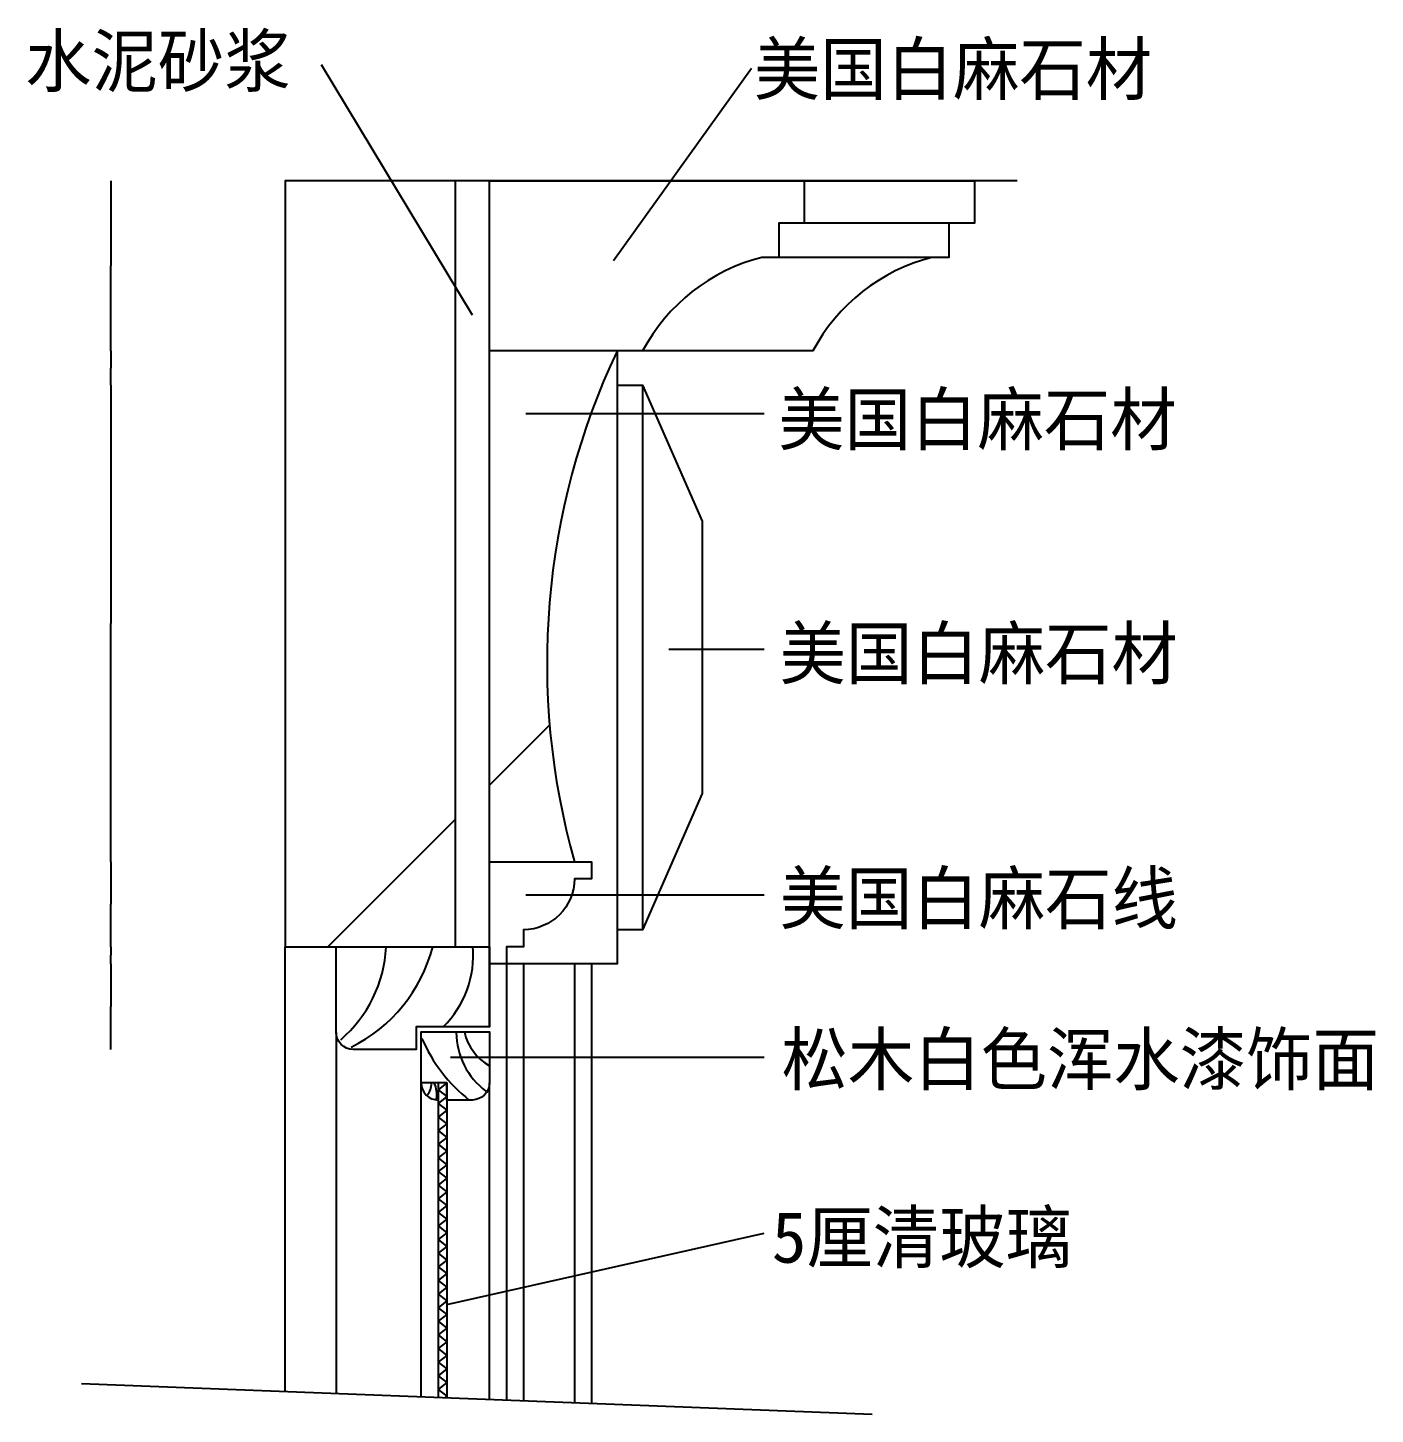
# Model space of a CAD drawing. Header units: metres. Extents: x 186 to 5383, y 145 to 6983.
# Drawn here: x 3698 to 5282, y 3502 to 5131 of the extents above; entities that cross this region are included whole.
import ezdxf

# ---------------------------------------------------------------- set-up
doc = ezdxf.new("R2010")
doc.units = ezdxf.units.M
for name, color, linetype in [('2', 2, 'Continuous'), ('3', 3, 'Continuous'), ('4', 4, 'Continuous'), ('7', 7, 'Continuous'), ('BH', 3, 'Continuous'), ('DIM', 3, 'Continuous'), ('TEXT', 3, 'Continuous')]:
    doc.layers.add(name, color=color, linetype=linetype)
doc.dimstyles.get("Standard").update_dxf_attribs({"dimtxt": 2.5, "dimasz": 2.5, "dimexe": 1.25, "dimexo": 0.625, "dimtad": 1, "dimcen": 2.5, "dimazin": 3, "dimtfac": 1, "dimtmove": 0, "dimatfit": 3})

# ---------------------------------------------------------------- blocks, each defined once
blk = doc.blocks.new('*D65')
for p, q in [((3796.07, 4710.92), (3796.07, 4430.92)), ((3795.82, 4430.92), (3795.57, 4430.92)), ((3796.07, 4150.92), (3796.07, 4430.92)), ((3796.07, 4430.92), (3796.07, 4430.92)), ((3796.32, 4430.92), (3796.57, 4430.92))]:
    blk.add_line(p, q)
at = {"layer": 'Defpoints'}
for p in [(3796.07, 4710.92), (3796.07, 4430.92), (3796.07, 4150.92)]:
    blk.add_point(p, dxfattribs=at)
at = {"layer": 'DIM', "insert": (3796.07, 4432.045), "char_height": 1, "attachment_point": 5}
blk.add_mtext('280', dxfattribs=at)
blk = doc.blocks.new('*D66')
for p, q in [((3796.07, 4150.92), (3796.07, 4100.92)), ((3795.82, 4100.92), (3795.57, 4100.92)), ((3796.07, 4050.92), (3796.07, 4100.92)), ((3796.07, 4100.92), (3796.07, 4100.92)), ((3796.32, 4100.92), (3796.57, 4100.92))]:
    blk.add_line(p, q)
at = {"layer": 'Defpoints'}
for p in [(3796.07, 4150.92), (3796.07, 4100.92), (3796.07, 4050.92)]:
    blk.add_point(p, dxfattribs=at)
at = {"layer": 'DIM', "insert": (3796.07, 4102.045), "char_height": 1, "attachment_point": 5}
blk.add_mtext('50', dxfattribs=at)
blk = doc.blocks.new('*D67')
for p, q in [((3795.82, 4040.92), (3795.57, 4040.92)), ((3796.07, 4050.92), (3796.07, 4040.92)), ((3796.07, 4030.92), (3796.07, 4040.92)), ((3796.07, 4040.92), (3796.07, 4040.92)), ((3796.32, 4040.92), (3796.57, 4040.92))]:
    blk.add_line(p, q)
at = {"layer": 'Defpoints'}
for p in [(3796.07, 4050.92), (3796.07, 4040.92), (3796.07, 4030.92)]:
    blk.add_point(p, dxfattribs=at)
at = {"layer": 'DIM', "insert": (3796.07, 4042.045), "char_height": 1, "attachment_point": 5}
blk.add_mtext('10', dxfattribs=at)
blk = doc.blocks.new('*D68')
for p, q in [((3796.07, 4030.92), (3796.07, 3980.62)), ((3795.82, 3980.62), (3795.57, 3980.62)), ((3796.07, 3930.31), (3796.07, 3980.62)), ((3796.07, 3980.62), (3796.07, 3980.62)), ((3796.32, 3980.62), (3796.57, 3980.62))]:
    blk.add_line(p, q)
at = {"layer": 'Defpoints'}
for p in [(3796.07, 4030.92), (3796.07, 3980.62), (3796.07, 3930.31)]:
    blk.add_point(p, dxfattribs=at)
at = {"layer": 'DIM', "insert": (3796.07, 3981.745), "char_height": 1, "attachment_point": 5}
blk.add_mtext('50', dxfattribs=at)
blk = doc.blocks.new('*D69')
for p, q in [((3796.07, 4950.92), (3796.07, 4850.92)), ((3795.82, 4850.92), (3795.57, 4850.92)), ((3796.07, 4750.92), (3796.07, 4850.92)), ((3796.07, 4850.92), (3796.07, 4850.92)), ((3796.32, 4850.92), (3796.57, 4850.92))]:
    blk.add_line(p, q)
at = {"layer": 'Defpoints'}
for p in [(3796.07, 4950.92), (3796.07, 4850.92), (3796.07, 4750.92)]:
    blk.add_point(p, dxfattribs=at)
at = {"layer": 'DIM', "insert": (3796.07, 4852.045), "char_height": 1, "attachment_point": 5}
blk.add_mtext('100', dxfattribs=at)
blk = doc.blocks.new('*D70')
for p, q in [((3796.07, 4750.92), (3796.07, 4730.92)), ((3795.82, 4730.92), (3795.57, 4730.92)), ((3796.07, 4710.92), (3796.07, 4730.92)), ((3796.07, 4730.92), (3796.07, 4730.92)), ((3796.32, 4730.92), (3796.57, 4730.92))]:
    blk.add_line(p, q)
at = {"layer": 'Defpoints'}
for p in [(3796.07, 4750.92), (3796.07, 4730.92), (3796.07, 4710.92)]:
    blk.add_point(p, dxfattribs=at)
at = {"layer": 'DIM', "insert": (3796.07, 4732.045), "char_height": 1, "attachment_point": 5}
blk.add_mtext('20', dxfattribs=at)

msp = doc.modelspace()

# ---------------------------------------------------------------- hatches: boundary and pattern name
at = {"layer": 'BH'}
h = msp.add_hatch(dxfattribs=at)
h.set_pattern_fill('ANSI31', scale=1000)
h.paths.add_polyline_path([(4200.88, 4950.92), (4000.88, 4950.92), (4000.88, 4050.92), (4200.88, 4050.92)])
h = msp.add_hatch(dxfattribs=at)
h.set_pattern_fill('AR-CONC', scale=10)
h.paths.add_polyline_path([(4200.88, 4050.92), (4240.88, 4050.92), (4240.88, 4150.92), (4240.88, 4750.92), (4240.88, 4950.92), (4200.88, 4950.92)])
h = msp.add_hatch(dxfattribs=at)
h.set_pattern_fill('ANSI33', scale=200)
h.paths.add_polyline_path([(4560.88, 4860.92), (4580.88, 4860.92), (4580.88, 4900.92), (4610.88, 4900.92), (4610.88, 4950.92), (4240.88, 4950.92), (4240.88, 4750.92), (4420.88, 4750.92, -0.21)])
h.paths.add_polyline_path([(4390.88, 4750.92), (4240.88, 4750.92), (4240.88, 4150.92), (4340.88, 4150.92, -0.18)])
h.paths.add_polyline_path([(4340.88, 4130.92), (4360.88, 4130.92), (4360.88, 4150.92), (4240.88, 4150.92), (4240.88, 4030.92), (4260.88, 4030.92), (4260.88, 4050.92), (4280.88, 4050.92), (4280.88, 4070.92, 0.41)])

# ---------------------------------------------------------------- linework, layer by layer
at = {"layer": '2'}
msp.add_lwpolyline([(4861.13, 4950.92), (4000.88, 4950.92), (4000.88, 4050.92), (4200.88, 4050.92), (4200.88, 4950.92)], dxfattribs=at)
at = {"layer": '3'}
for p, q in [((4780.88, 4900.92), (4610.88, 4900.92)), ((4780.88, 4860.92), (4580.88, 4860.92)), ((4420.88, 4710.92), (4420.88, 4070.92)), ((4280.88, 4030.92), (4280.88, 3517.72)), ((4340.88, 4030.92), (4340.88, 3515.37)), ((3761.58, 3538.01), (4690.78, 3501.7))]:
    msp.add_line(p, q, dxfattribs=at)
for centre, radius, start, end in [((3965.75, 4058.6), 154.09, 310.66, 356.93), ((3997.94, 4096.13), 182.02, 296.26, 345.62), ((4105.68, 4040.27), 116.12, 314.17, 5.56), ((4329.79, 4014.9), 182.79, 203.04, 232), ((4288.66, 3950.71), 86.65, 180.27, 233.24), ((4270.7, 3963.9), 60.54, 192.72, 240.43), ((4153.34, 3889.43), 19.34, 318.21, 3.41), ((4151.25, 3878.09), 27.91, 347.97, 27.06)]:
    msp.add_arc(centre, radius, start, end, dxfattribs=at)
at = {"layer": '4'}
for p, q in [((4240.88, 4150.92), (4240.88, 4750.92)), ((4000.88, 3528.66), (4000.88, 4050.92)), ((4360.88, 4030.92), (4360.88, 3514.59)), ((4060.88, 3950.31), (4060.88, 3526.31)), ((4160.88, 3522.41), (4160.88, 3890.92)), ((4240.88, 3519.28), (4240.88, 3890.92))]:
    msp.add_line(p, q, dxfattribs=at)
for points in [[(4610.88, 4900.92), (4580.88, 4900.92), (4580.88, 4860.92), (4560.88, 4860.92, 0.21), (4420.88, 4750.92), (4240.88, 4750.92), (4240.88, 4950.92), (4610.88, 4950.92)], [(4260.88, 4030.92), (4240.88, 4030.92), (4240.88, 4150.92), (4360.88, 4150.92), (4360.88, 4130.92), (4340.88, 4130.92, -0.41), (4280.88, 4070.92), (4280.88, 4050.92), (4260.88, 4050.92)], [(4180.88, 3890.92), (4160.88, 3890.92), (4160.88, 3950.92), (4240.88, 3950.92), (4240.88, 3890.92, -0.41), (4220.88, 3870.92), (4190.88, 3870.92), (4190.88, 3890.92)]]:
    msp.add_lwpolyline(points, format="xyb", close=True, dxfattribs=at)
for points in [[(4440.88, 4950.92), (4810.88, 4950.92), (4810.88, 4900.92), (4780.88, 4900.92), (4780.88, 4860.92), (4760.88, 4860.92, 0.21), (4620.88, 4750.92), (4420.88, 4750.92)], [(4240.88, 3956.92), (4240.88, 4050.92), (4240.88, 3956.92), (4154.88, 3956.92), (4154.88, 3930.31), (4080.88, 3930.31, -0.41), (4060.88, 3950.31), (4060.88, 4050.92), (4240.88, 4050.92)]]:
    msp.add_lwpolyline(points, format="xyb", dxfattribs=at)
for points in [[(4390.88, 4750.92), (4390.88, 4030.92), (4240.88, 4030.92)], [(4390.88, 4710.92), (4420.88, 4710.92), (4490.88, 4550.92), (4490.88, 4230.92), (4420.88, 4070.92), (4390.88, 4070.92)]]:
    msp.add_lwpolyline(points, dxfattribs=at)
for centre, radius, start, end in [((5166.96, 4384.16), 858.38, 154.71, 195.77), ((4180.88, 3890.92), 20, 180, 270)]:
    msp.add_arc(centre, radius, start, end, dxfattribs=at)
at = {"layer": '7'}
for p, q in [((4260.88, 4030.92), (4260.88, 3518.5)), ((4180.88, 3890.92), (4180.88, 3521.62)), ((4190.88, 3890.92), (4190.88, 3521.23))]:
    msp.add_line(p, q, dxfattribs=at)
at = {"layer": 'BH'}
for points in [[(4190.88, 3890.92), (4180.88, 3882.92), (4190.88, 3874.92), (4180.88, 3866.92), (4190.88, 3858.92), (4180.88, 3850.92), (4190.88, 3842.92), (4180.88, 3834.92), (4190.88, 3826.92), (4180.88, 3818.92), (4190.88, 3810.92), (4180.88, 3802.92), (4190.88, 3794.92), (4180.88, 3786.92), (4190.88, 3778.92), (4180.88, 3770.92), (4190.88, 3762.92), (4180.88, 3754.92), (4190.88, 3746.92), (4180.88, 3738.92), (4190.88, 3730.92)], [(4190.88, 3730.91), (4180.88, 3722.91), (4190.88, 3714.91), (4180.88, 3706.91), (4190.88, 3698.91), (4180.88, 3690.91), (4190.88, 3682.91), (4180.88, 3674.91), (4190.88, 3666.91), (4180.88, 3658.91), (4190.88, 3650.91), (4180.88, 3642.91), (4190.88, 3634.91), (4180.88, 3626.91), (4190.88, 3618.91), (4180.88, 3610.91), (4190.88, 3602.91), (4180.88, 3594.91), (4190.88, 3586.91), (4180.88, 3578.91), (4190.88, 3570.91)], [(4190.88, 3730.91), (4180.88, 3722.91), (4190.88, 3714.91), (4180.88, 3706.91), (4190.88, 3698.91), (4180.88, 3690.91), (4190.88, 3682.91), (4180.88, 3674.91), (4190.88, 3666.91), (4180.88, 3658.91), (4190.88, 3650.91), (4180.88, 3642.91), (4190.88, 3634.91), (4180.88, 3626.91), (4190.88, 3618.91), (4180.88, 3610.91), (4190.88, 3602.91), (4180.88, 3594.91), (4190.88, 3586.91), (4180.88, 3578.91), (4190.88, 3570.91)], [(4190.88, 3570.91), (4180.88, 3562.91), (4190.88, 3554.91), (4180.88, 3546.91), (4190.88, 3538.91), (4180.88, 3530.91), (4190.88, 3522.91), (4188.89, 3521.31)]]:
    msp.add_lwpolyline(points, dxfattribs=at)

# ---------------------------------------------------------------- texts
at = {"layer": 'TEXT'}
for s, p in [('水泥砂浆', (3695.39, 5061.63)), ('美国白麻石材', (4551.67, 5052.24)), ('美国白麻石材', (4580.34, 4640.73)), ('美国白麻石材', (4581.84, 4365.7)), ('美国白麻石线', (4581.84, 4078.01)), ('松木白色浑水漆饰面', (4584.06, 3888.93)), ('5厘清玻璃', (4572.67, 3679.76))]:
    msp.add_text(s, height=60, dxfattribs=at).set_placement(p)

# ---------------------------------------------------------------- dimensions: what is measured, and where the dimension line sits
at = {"layer": 'DIM'}
for base, p1, p2, text, picture, middle in [((3796.07, 4850.92), (3796.07, 4950.92), (3796.07, 4750.92), '100', '*D69', (3796.07, 4852.045)), ((3796.07, 4730.92), (3796.07, 4750.92), (3796.07, 4710.92), '20', '*D70', (3796.07, 4732.045)), ((3796.07, 4430.92), (3796.07, 4710.92), (3796.07, 4150.92), '280', '*D65', (3796.07, 4432.045)), ((3796.07, 4100.92), (3796.07, 4150.92), (3796.07, 4050.92), '50', '*D66', (3796.07, 4102.045)), ((3796.07, 4040.92), (3796.07, 4050.92), (3796.07, 4030.92), '10', '*D67', (3796.07, 4042.045)), ((3796.07, 3980.62), (3796.07, 4030.92), (3796.07, 3930.31), '50', '*D68', (3796.07, 3981.745))]:
    dim = msp.add_linear_dim(base=base, p1=p1, p2=p2, text=text, dimstyle='Standard', dxfattribs=at)
    dim.commit()
    dim.dimension.update_dxf_attribs({"geometry": picture, "text_midpoint": middle})

# ---------------------------------------------------------------- leaders
for points in [[(4220.84, 4793.11), (4043.55, 5087.16)], [(4386.82, 4857.2), (4549.02, 5083.39)], [(4283.75, 4677.5), (4563.75, 4677.5)], [(4451.74, 4400.64), (4563.75, 4400.64)], [(4283.75, 4111.82), (4563.75, 4111.82)], [(4195.07, 3921.08), (4563.75, 3921.08)], [(4190.88, 3630.65), (4563.75, 3714.5)]]:
    msp.add_leader(points, dimstyle='Standard', dxfattribs=at)

doc.saveas('drawing.dxf')
